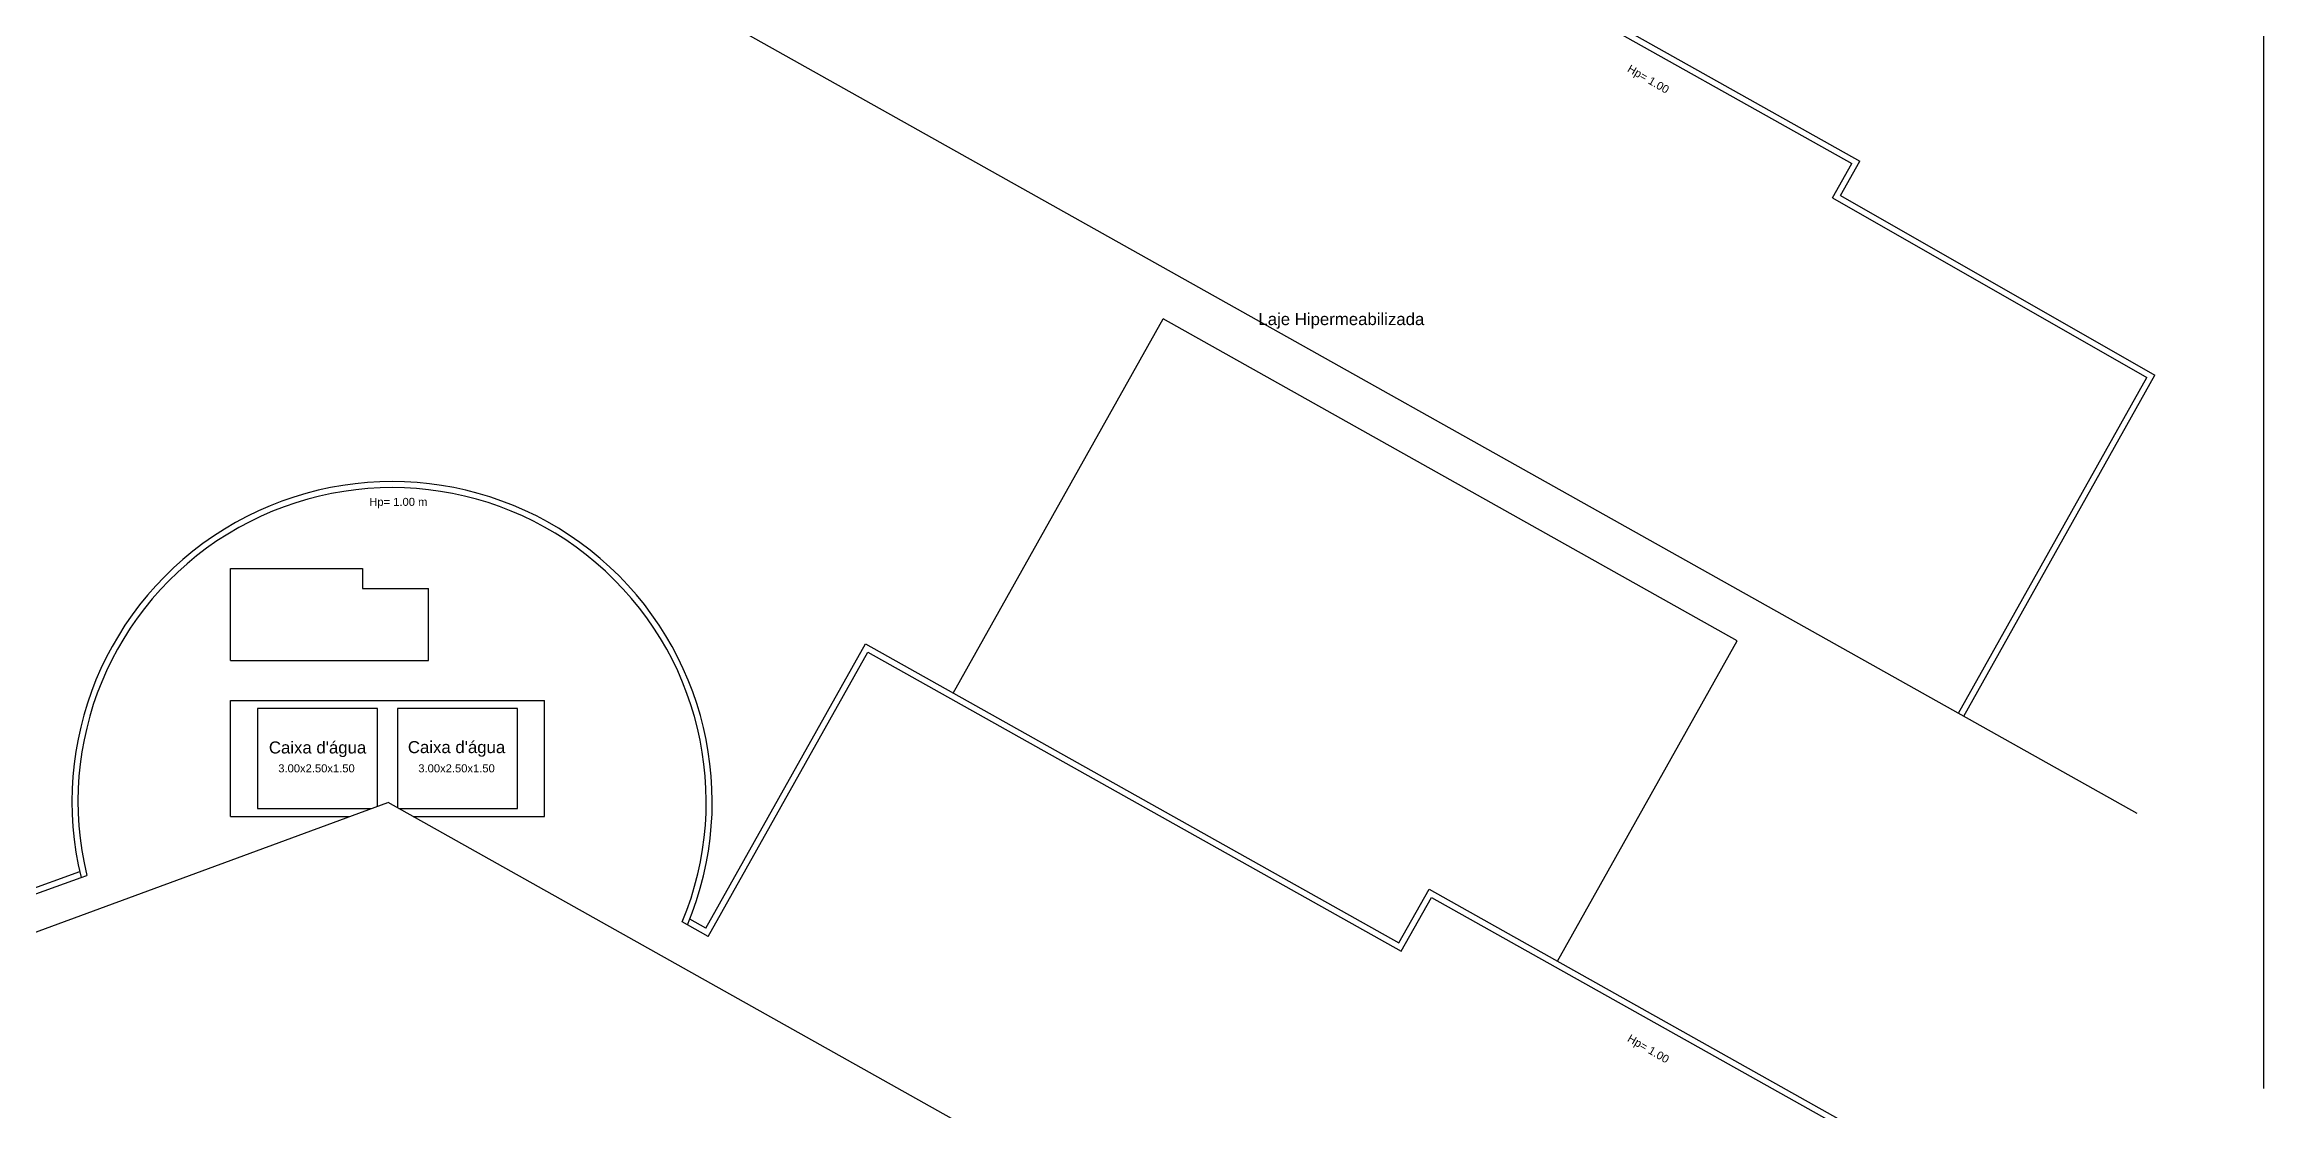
# Model space of a CAD drawing. Header units: millimetres. Extents: x -210 to 1173, y -437 to 320.
# Drawn here: x 736.5 to 792, y -289 to -262.4 of the extents above; entities that cross this region are included whole.
import ezdxf
from ezdxf.enums import TextEntityAlignment as Align

# ---------------------------------------------------------------- set-up
doc = ezdxf.new("R2010")
doc.units = ezdxf.units.MM
doc.header["$LTSCALE"] = 0.3
for name, color, linetype in [('CORTE', 6, 'Continuous'), ('PISO', 1, 'Continuous'), ('TEXTOS', 2, 'Continuous'), ('VISTA', 2, 'Continuous')]:
    doc.layers.add(name, color=color, linetype=linetype)
doc.styles.add('2MM 1_100', font='ARIAL.TTF', dxfattribs={"height": 0.2})
doc.styles.add('3MM 1_100', font='ARIAL.TTF', dxfattribs={"height": 0.3})

msp = doc.modelspace()

# ---------------------------------------------------------------- linework, layer by layer
for p, q in [((788.803, -281.591), (745.091, -257.071)), ((702.806, -296.892), (745.084, -281.314)), ((788.805, -305.834), (745.092, -281.314))]:
    msp.add_line(p, q)
at = {"layer": 'CORTE'}
msp.add_line((791.962, -243.468), (791.962, -288.468), dxfattribs=at)
at = {"layer": 'PISO'}
for p, q in [((759.213, -278.579), (764.458, -269.227)), ((778.806, -277.273), (764.458, -269.227)), ((774.314, -285.282), (778.806, -277.273))]:
    msp.add_line(p, q, dxfattribs=at)
at = {"layer": 'VISTA'}
for p, q in [((771.711, -259.58), (781.874, -265.28)), ((771.768, -259.785), (781.67, -265.337)), ((781.188, -266.197), (781.67, -265.337)), ((781.391, -266.141), (781.874, -265.28)), ((781.188, -266.197), (789.043, -270.692)), ((781.391, -266.141), (789.247, -270.635)), ((784.336, -279.085), (789.043, -270.692)), ((784.467, -279.159), (789.247, -270.635)), ((741.153, -275.464), (744.453, -275.464)), ((741.153, -277.764), (741.153, -275.464)), ((744.453, -275.464), (744.453, -275.964)), ((744.453, -275.964), (746.103, -275.964)), ((746.103, -277.764), (746.103, -275.964)), ((741.153, -277.764), (746.103, -277.764)), ((753.036, -284.46), (757.021, -277.351)), ((753.094, -284.664), (757.079, -277.555)), ((757.021, -277.351), (770.354, -284.827)), ((757.079, -277.555), (770.411, -285.031)), ((741.153, -278.764), (749.003, -278.764)), ((741.153, -281.664), (741.153, -278.764)), ((741.453, -278.764), (741.453, -278.764)), ((749.003, -281.664), (749.003, -278.764)), ((741.153, -281.664), (744.134, -281.664)), ((745.716, -281.664), (749.003, -281.664)), ((749.003, -281.664), (749.003, -281.664)), ((735.878, -283.754), (737.421, -283.191)), ((735.967, -283.562), (737.386, -283.044)), ((737.421, -283.191), (737.562, -283.139)), ((770.354, -284.827), (771.107, -283.484)), ((770.411, -285.031), (771.165, -283.688)), ((771.107, -283.484), (781.875, -289.523)), ((771.165, -283.688), (781.671, -289.58)), ((752.576, -284.374), (752.445, -284.3)), ((753.094, -284.664), (752.576, -284.374)), ((753.036, -284.46), (752.633, -284.234))]:
    msp.add_line(p, q, dxfattribs=at)
for points in [[(744.828, -281.409), (744.828, -278.964), (741.828, -278.964), (741.828, -281.464), (744.677, -281.464)], [(745.359, -281.464), (748.328, -281.464), (748.328, -278.964), (745.328, -278.964), (745.328, -281.447)]]:
    msp.add_lwpolyline(points, dxfattribs=at)
for radius, start, end in [(8, 337.3646, 193.7071), (7.85, 337.4915, 193.5855)]:
    msp.add_arc((745.193, -281.295), radius, start, end, dxfattribs=at)

# ---------------------------------------------------------------- texts
at = {"layer": 'TEXTOS', "style": '2MM 1_100'}
for p in [(776.587, -263.229), (776.588, -287.472)]:
    msp.add_text('Hp= 1.00', height=0.2, rotation=329.9707, dxfattribs=at).set_placement(p, align=Align.MIDDLE_CENTER)
at = {"layer": 'TEXTOS'}
for s, height, style, p in [('Laje Hipermeabilizada', 0.3, '3MM 1_100', (768.915, -269.231)), ('Hp= 1.00 m', 0.2, '2MM 1_100', (745.349, -273.8)), ("Caixa d'água", 0.3, '3MM 1_100', (743.331, -279.941)), ("Caixa d'água", 0.3, '3MM 1_100', (746.804, -279.932)), ('3.00x2.50x1.50', 0.2, '2MM 1_100', (743.304, -280.462)), ('3.00x2.50x1.50', 0.2, '2MM 1_100', (746.804, -280.462))]:
    msp.add_text(s, height=height, dxfattribs=dict(at, style=style)).set_placement(p, align=Align.MIDDLE_CENTER)

doc.saveas('drawing.dxf')
